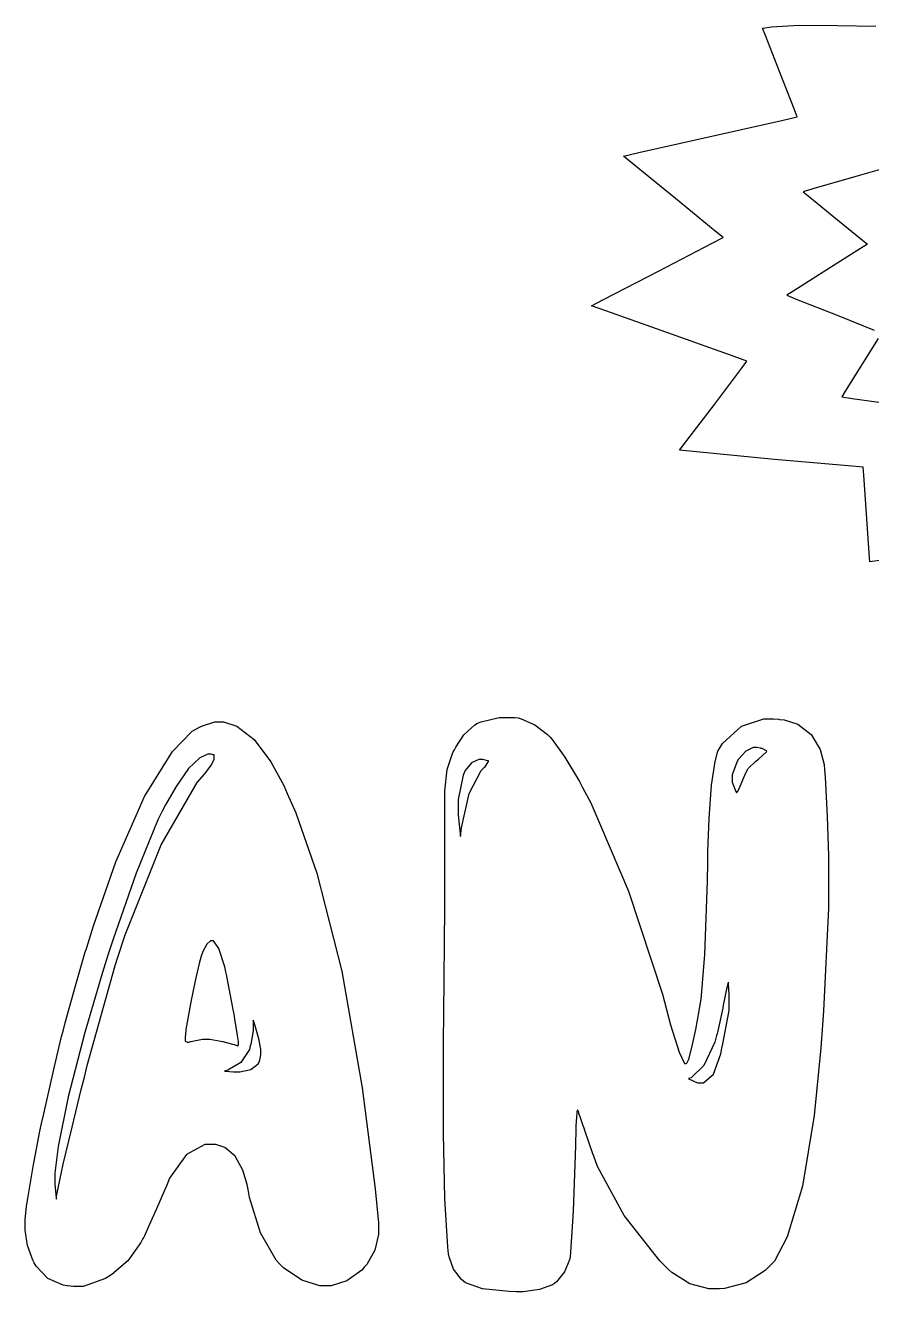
# Model space of a CAD drawing. Extents: x 85 to 270, y 27 to 328.
# Drawn here: x 116.9 to 157.3, y 261.2 to 321.5 of the extents above; entities that cross this region are included whole.
import ezdxf

# ---------------------------------------------------------------- set-up
doc = ezdxf.new("R2010")
doc.units = 0
doc.header["$MEASUREMENT"] = 0

msp = doc.modelspace()

# ---------------------------------------------------------------- linework, layer by layer
at = {"color": 32}
for points in [[(157.659, 296.003), (157.198, 295.945), (157.171, 296.351), (157.038, 298.23), (156.906, 300.073), (156.88, 300.46), (156.165, 300.514), (152.651, 300.815), (148.942, 301.184), (148.131, 301.272), (148.131, 301.272), (148.43, 301.661), (149.789, 303.443), (151.077, 305.153), (151.342, 305.506), (150.732, 305.726), (147.742, 306.79), (144.611, 307.905), (143.933, 308.151), (144.497, 308.443), (147.125, 309.801), (149.684, 311.124), (150.213, 311.397), (149.833, 311.705), (147.937, 313.259), (145.9, 314.916), (145.451, 315.277), (146.19, 315.445), (153.061, 316.998), (153.741, 317.147), (153.591, 317.528), (152.897, 319.304), (152.224, 321.028), (152.083, 321.381), (152.51, 321.447), (153.815, 321.511), (155.654, 321.495), (157.478, 321.472)], [(158.749, 314.944), (156.65, 314.339), (154.481, 313.716), (154.023, 313.583), (154.332, 313.329), (155.663, 312.24), (156.854, 311.274), (157.092, 311.08), (156.756, 310.869), (155.156, 309.863), (153.573, 308.857), (153.246, 308.645), (153.687, 308.468), (155.636, 307.692), (157.409, 306.988)], [(157.602, 306.591), (156.024, 304.076), (155.858, 303.812), (156.359, 303.734), (158.67, 303.403)]]:
    msp.add_lwpolyline(points, dxfattribs=at)
at = {"color": 7}
for points in [[(142.169, 261.549), (142.081, 261.488), (141.458, 261.264), (140.669, 261.162), (140.406, 261.162), (140.335, 261.162), (140.009, 261.171), (138.738, 261.304), (137.927, 261.577), (137.83, 261.655), (137.732, 261.735), (137.357, 262.23), (137.141, 262.828), (137.124, 262.96), (137.08, 263.278), (136.934, 265.607), (136.878, 268.704), (136.878, 269.735), (136.878, 270.582), (136.878, 272.486), (136.878, 273.12), (136.894, 274.391), (136.938, 279.476), (136.948, 282.357), (136.948, 283.317), (136.948, 284.692), (136.948, 285.032), (137.058, 286.051), (137.327, 286.862), (137.407, 286.985), (137.459, 287.117), (137.848, 287.7), (138.377, 288.177), (138.501, 288.255), (138.678, 288.326), (139.524, 288.524), (140.299, 288.53), (140.442, 288.502), (140.582, 288.467), (141.238, 288.175), (141.843, 287.708), (141.957, 287.584), (142.063, 287.47), (142.667, 286.638), (143.36, 285.467), (143.51, 285.185), (143.897, 284.453), (145.701, 280.247), (147.311, 275.335), (147.602, 274.249), (147.698, 273.88), (148.105, 272.583), (148.362, 272.028), (148.449, 272.028), (148.483, 272.045), (148.568, 272.245), (148.718, 272.791), (148.9, 273.66), (149.067, 274.552), (149.119, 274.85), (149.163, 275.08), (149.334, 277.231), (149.454, 280.724), (149.472, 281.623), (149.483, 282.145), (149.545, 283.708), (149.66, 285.305), (149.823, 286.42), (149.957, 286.923), (150.037, 287.055), (150.177, 287.293), (151.085, 288.119), (152.151, 288.466), (152.506, 288.466), (152.602, 288.466), (152.858, 288.441), (152.893, 288.432), (153.113, 288.408), (153.76, 288.201), (154.407, 287.722), (154.833, 286.998), (155.023, 286.278), (155.046, 286.033), (155.072, 285.68), (155.172, 283.802), (155.222, 281.929), (155.222, 281.304), (155.222, 279.444), (154.984, 274.551), (154.94, 273.862), (154.868, 272.783), (154.541, 269.55), (153.982, 266.189), (153.257, 263.781), (152.658, 262.62), (152.364, 262.326), (152.206, 262.168), (151.306, 261.59), (150.265, 261.312), (150.037, 261.302), (149.824, 261.302), (149.523, 261.302), (148.62, 261.536), (147.76, 262.071), (147.602, 262.22), (147.195, 262.626), (145.489, 264.787), (144.224, 267.124), (144.04, 267.618), (143.995, 267.724), (143.615, 268.843), (143.581, 268.957), (143.536, 269.073), (143.39, 269.488), (143.334, 269.646), (143.334, 269.699), (143.324, 269.717), (143.279, 269.805), (143.264, 269.805), (143.264, 269.805), (143.228, 269.752), (143.228, 269.735), (143.228, 269.67), (143.21, 269.474), (143.192, 269.06), (143.192, 268.923), (143.174, 268.121), (143.064, 264.998), (142.937, 263.04), (142.911, 262.819), (142.883, 262.687), (142.645, 262.106), (142.266, 261.629), (142.169, 261.549)], [(133.773, 264.443), (133.773, 264.364), (133.773, 264.185), (133.773, 264.124), (133.773, 263.881), (133.609, 263.146), (133.218, 262.45), (133.103, 262.326), (132.979, 262.186), (132.264, 261.674), (131.517, 261.444), (131.269, 261.444), (130.981, 261.444), (130.121, 261.705), (129.248, 262.3), (129.081, 262.467), (128.895, 262.671), (128.151, 263.972), (127.635, 265.643), (127.565, 266.03), (127.524, 266.266), (127.314, 266.958), (126.942, 267.623), (126.457, 268.03), (126.019, 268.176), (125.871, 268.181), (125.801, 268.181), (125.509, 268.181), (124.635, 267.702), (123.825, 266.568), (123.685, 266.241), (123.563, 265.958), (123.194, 265.11), (122.841, 264.306), (122.626, 263.826), (122.554, 263.665), (122.554, 263.665), (122.554, 263.701), (122.448, 263.499), (121.831, 262.639), (121.073, 261.973), (120.897, 261.867), (120.764, 261.789), (119.699, 261.408), (119.345, 261.408), (119.239, 261.408), (118.956, 261.436), (118.922, 261.444), (118.754, 261.47), (118.025, 261.793), (117.457, 262.378), (117.369, 262.537), (117.297, 262.661), (117.051, 263.358), (116.946, 264.093), (116.946, 264.337), (116.946, 264.585), (117.007, 265.237), (117.016, 265.325), (117.06, 265.607), (117.315, 267.129), (117.642, 268.809), (117.722, 269.169), (117.826, 269.638), (118.285, 271.679), (118.674, 273.315), (118.746, 273.579), (118.85, 273.968), (119.335, 275.744), (119.786, 277.293), (119.874, 277.566), (120.19, 278.594), (121.263, 281.639), (122.625, 284.754), (123.962, 286.904), (124.894, 287.879), (125.272, 288.079), (125.35, 288.115), (125.979, 288.326), (126.188, 288.326), (126.398, 288.326), (127.028, 288.115), (127.85, 287.475), (128.654, 286.406), (129.261, 285.29), (129.433, 284.904), (129.846, 283.983), (130.835, 281.107), (132.027, 276.433), (133.005, 270.88), (133.617, 266.057), (133.773, 264.443)], [(118.427, 265.571), (118.427, 265.571), (118.427, 265.571), (118.427, 265.571), (118.427, 265.702), (118.507, 266.095), (118.752, 267.239), (119.172, 269.005), (119.615, 270.797), (119.768, 271.392), (119.9, 271.939), (121.223, 276.702), (121.356, 277.107), (121.699, 278.165), (123.419, 282.456), (125.138, 285.423), (125.483, 285.82), (125.553, 285.9), (125.817, 286.267), (125.942, 286.541), (125.942, 286.632), (125.942, 286.659), (125.942, 286.719), (125.942, 286.738), (125.898, 286.738), (125.798, 286.772), (125.765, 286.772), (125.64, 286.772), (125.268, 286.602), (124.724, 286.09), (124.128, 285.24), (123.625, 284.358), (123.472, 284.056), (123.268, 283.643), (122.224, 281.103), (121.126, 277.963), (120.897, 277.247), (120.606, 276.317), (119.785, 273.512), (118.991, 270.454), (118.515, 268.077), (118.357, 266.808), (118.357, 266.383), (118.347, 266.295), (118.409, 265.625), (118.427, 265.571)], [(150.953, 285.115), (151.015, 285.257), (151.244, 285.778), (151.368, 286.051), (151.378, 286.067), (151.394, 286.095), (151.773, 286.447), (151.835, 286.492), (151.887, 286.536), (152.276, 286.888), (152.294, 286.915), (152.266, 286.942), (152.075, 287.055), (152.011, 287.055), (151.985, 287.065), (151.82, 287.091), (151.765, 287.091), (151.643, 287.091), (151.284, 286.928), (150.943, 286.536), (150.883, 286.42), (150.839, 286.349), (150.636, 285.796), (150.636, 285.61), (150.636, 285.443), (150.813, 284.992), (150.848, 284.938), (150.865, 284.948), (150.953, 285.073), (150.953, 285.115)], [(138.818, 286.139), (138.844, 286.165), (139.021, 286.429), (139.03, 286.456), (138.994, 286.465), (138.756, 286.526), (138.678, 286.526), (138.559, 286.526), (138.205, 286.367), (137.91, 285.997), (137.866, 285.89), (137.822, 285.776), (137.583, 284.619), (137.583, 284.233), (137.583, 283.89), (137.672, 282.981), (137.69, 282.858), (137.734, 283.264), (138.095, 284.896), (138.668, 285.998), (138.818, 286.139)], [(126.894, 274.391), (126.858, 274.603), (126.541, 276.279), (126.507, 276.401), (126.453, 276.649), (126.17, 277.513), (125.918, 277.883), (125.835, 277.883), (125.775, 277.883), (125.593, 277.73), (125.411, 277.381), (125.377, 277.283), (125.341, 277.195), (125.246, 276.86), (125.068, 276.116), (124.85, 275.047), (124.66, 273.999), (124.601, 273.649), (124.591, 273.597), (124.567, 273.293), (124.567, 273.19), (124.567, 273.12), (124.567, 273.104), (124.671, 273.05), (124.707, 273.05), (124.742, 273.05), (124.838, 273.078), (124.847, 273.086), (124.909, 273.104), (125.392, 273.19), (125.553, 273.19), (125.747, 273.19), (126.268, 273.104), (126.33, 273.086), (126.357, 273.078), (126.822, 272.954), (126.894, 272.944), (127.07, 272.874), (127.079, 272.874), (127.106, 272.927), (127.106, 272.944), (127.106, 272.98), (127.106, 273.078), (127.052, 273.368), (126.928, 274.17), (126.894, 274.391)], [(148.555, 271.322), (148.608, 271.288), (148.991, 271.11), (149.119, 271.11), (149.276, 271.11), (149.75, 271.53), (150.099, 272.495), (150.143, 272.767), (150.195, 272.971), (150.496, 274.566), (150.496, 275.096), (150.496, 275.3), (150.468, 275.838), (150.46, 275.908), (150.442, 275.874), (150.35, 275.521), (150.239, 274.956), (150.213, 274.814), (150.186, 274.665), (149.921, 273.455), (149.895, 273.367), (149.806, 273.058), (149.291, 271.935), (148.688, 271.358), (148.555, 271.322)], [(126.435, 271.675), (126.487, 271.666), (126.872, 271.639), (127, 271.639), (127.172, 271.639), (127.692, 271.749), (128.05, 272.019), (128.094, 272.098), (128.111, 272.125), (128.165, 272.449), (128.165, 272.557), (128.165, 272.722), (128.081, 273.214), (127.872, 273.941), (127.812, 274.108), (127.812, 274.038), (127.812, 273.88), (127.812, 273.826), (127.812, 273.589), (127.696, 272.954), (127.67, 272.874), (127.625, 272.707), (127.223, 272.076), (126.594, 271.711), (126.435, 271.675)]]:
    msp.add_lwpolyline(points, close=True, dxfattribs=at)

doc.saveas('drawing.dxf')
